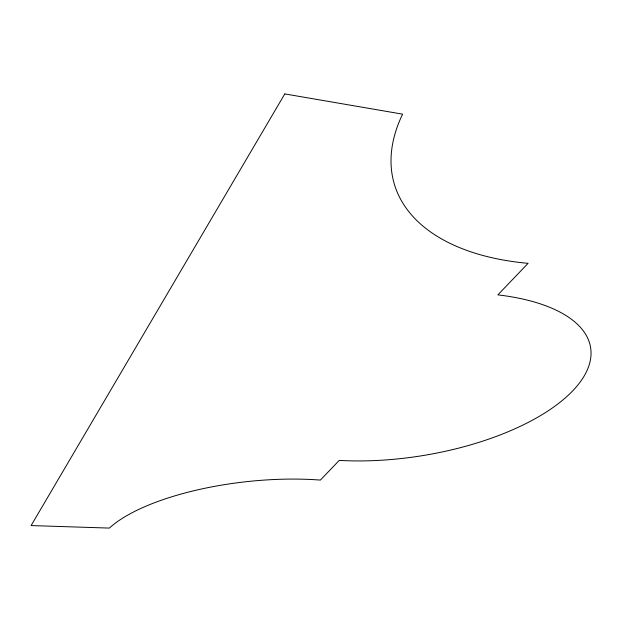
<?xml version="1.0" encoding="UTF-8"?>
<svg xmlns="http://www.w3.org/2000/svg" width="622" height="622" viewBox="0 0 622 622"><rect width="100%" height="100%" fill="white"/><g stroke="black" fill="none" stroke-linecap="round" stroke-linejoin="round"><path stroke-width="0.93" d="M284.798 93.914L31.1 525.567L109.348 528.086A155.702 54.355 -6.4 0 1 320.377 480.091L339.239 460.404A183.226 79.748 -9.2 0 0 572.745 390.803A183.226 79.748 -9.2 0 0 497.857 294.882L528.086 263.331A262.725 143.666 -17.4 0 1 402.597 114.153L284.798 93.914"/></g></svg>
